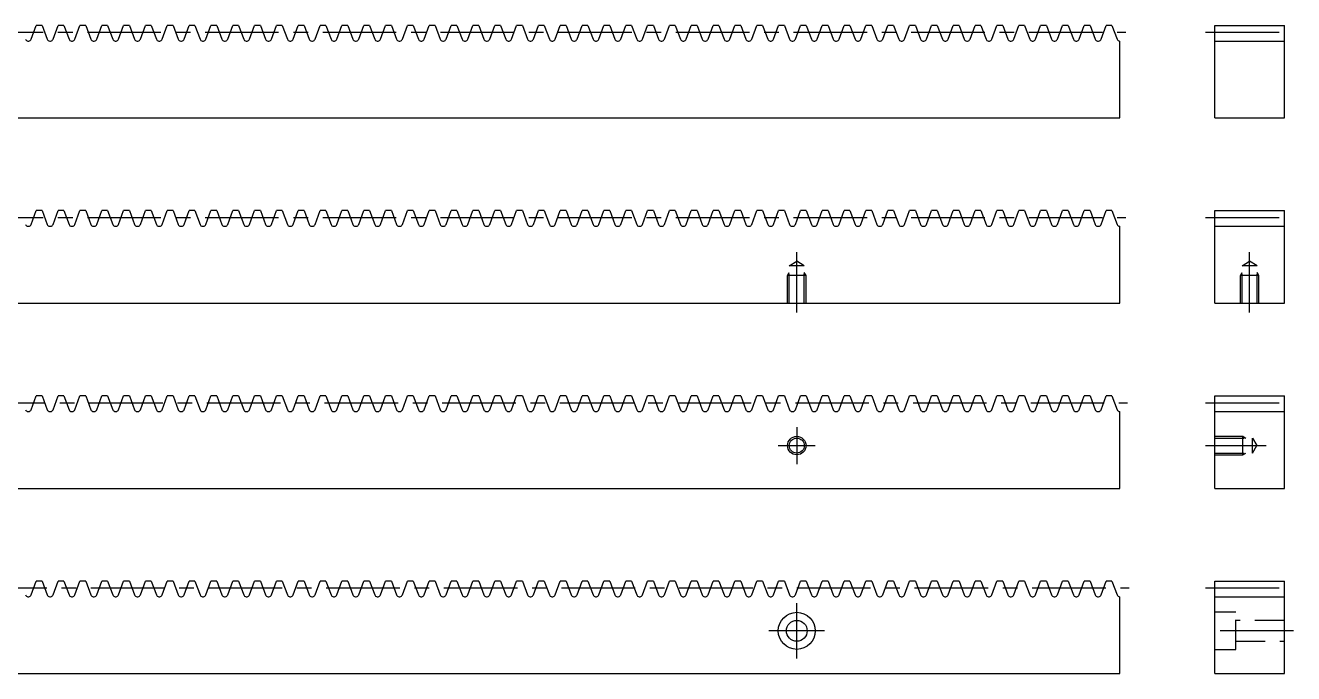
# Model space of a CAD drawing. Extents: x 0 to 547, y -23 to 155.
# Drawn here: x 273.3 to 547, y 15 to 155 of the extents above; entities that cross this region are included whole.
import ezdxf

# ---------------------------------------------------------------- set-up
doc = ezdxf.new("R2010")
doc.units = 0
doc.header["$LTSCALE"] = 0.5
doc.linetypes.add('CENTER', pattern=[50.8, 31.75, -6.35, 6.35, -6.35])
doc.linetypes.add('DASHED', pattern=[19.05, 12.7, -6.35])
for name, color, linetype in [('MSM_CENTER', 1, 'CENTER'), ('MSM_CONTINUOUS', 7, 'CONTINUOUS'), ('MSM_DASHED', 4, 'DASHED'), ('MSM_NARROW', 5, 'CONTINUOUS')]:
    doc.layers.add(name, color=color, linetype=linetype)

msp = doc.modelspace()

# ---------------------------------------------------------------- linework, layer by layer
at = {"layer": 'MSM_CENTER'}
for p, q in [((7.25, 153.5), (510.76, 153.5)), ((528, 153.5), (547, 153.5)), ((7.25, 113.5), (510.76, 113.5)), ((528, 113.5), (547, 113.5)), ((439.76, 93), (439.76, 106.04)), ((537.5, 93), (537.5, 106.04)), ((7.65, 73.5), (511.16, 73.5)), ((528, 73.5), (547, 73.5)), ((439.76, 68.25), (439.76, 60.25)), ((435.76, 64.25), (443.75, 64.25)), ((528, 64.25), (541.04, 64.25)), ((8, 33.5), (511.51, 33.5)), ((528, 33.5), (547, 33.5)), ((439.76, 18.25), (439.76, 30.25)), ((445.75, 24.25), (433.76, 24.25)), ((547, 24.25), (528, 24.25))]:
    msp.add_line(p, q, dxfattribs=at)
at = {"layer": 'MSM_CONTINUOUS'}
for p, q in [((274.52, 152), (275.62, 155)), ((276.88, 155), (275.62, 155)), ((276.88, 155), (277.97, 152)), ((279.24, 152), (280.33, 155)), ((281.59, 155), (280.33, 155)), ((281.59, 155), (282.68, 152)), ((283.95, 152), (285.04, 155)), ((286.31, 155), (285.04, 155)), ((286.31, 155), (287.4, 152)), ((288.66, 152), (289.75, 155)), ((291.02, 155), (289.75, 155)), ((291.02, 155), (292.11, 152)), ((293.37, 152), (294.47, 155)), ((295.73, 155), (294.47, 155)), ((295.73, 155), (296.82, 152)), ((298.09, 152), (299.18, 155)), ((300.44, 155), (299.18, 155)), ((300.44, 155), (301.53, 152)), ((302.8, 152), (303.89, 155)), ((305.15, 155), (303.89, 155)), ((305.15, 155), (306.25, 152)), ((307.51, 152), (308.6, 155)), ((309.87, 155), (308.6, 155)), ((309.87, 155), (310.96, 152)), ((312.22, 152), (313.32, 155)), ((314.58, 155), (313.32, 155)), ((314.58, 155), (315.67, 152)), ((316.94, 152), (318.03, 155)), ((319.29, 155), (318.03, 155)), ((319.29, 155), (320.38, 152)), ((321.65, 152), (322.74, 155)), ((324, 155), (322.74, 155)), ((324, 155), (325.1, 152)), ((326.36, 152), (327.45, 155)), ((328.72, 155), (327.45, 155)), ((328.72, 155), (329.81, 152)), ((331.07, 152), (332.17, 155)), ((333.43, 155), (332.17, 155)), ((333.43, 155), (334.52, 152)), ((335.79, 152), (336.88, 155)), ((338.14, 155), (336.88, 155)), ((338.14, 155), (339.23, 152)), ((340.5, 152), (341.59, 155)), ((342.85, 155), (341.59, 155)), ((342.85, 155), (343.95, 152)), ((345.21, 152), (346.3, 155)), ((347.57, 155), (346.3, 155)), ((347.57, 155), (348.66, 152)), ((349.92, 152), (351.01, 155)), ((352.28, 155), (351.01, 155)), ((352.28, 155), (353.37, 152)), ((354.64, 152), (355.73, 155)), ((356.99, 155), (355.73, 155)), ((356.99, 155), (358.08, 152)), ((359.35, 152), (360.44, 155)), ((361.7, 155), (360.44, 155)), ((361.7, 155), (362.8, 152)), ((364.06, 152), (365.15, 155)), ((366.42, 155), (365.15, 155)), ((366.42, 155), (367.51, 152)), ((368.77, 152), (369.86, 155)), ((371.13, 155), (369.86, 155)), ((371.13, 155), (372.22, 152)), ((373.48, 152), (374.58, 155)), ((375.84, 155), (374.58, 155)), ((375.84, 155), (376.93, 152)), ((378.2, 152), (379.29, 155)), ((380.55, 155), (379.29, 155)), ((380.55, 155), (381.65, 152)), ((382.91, 152), (384, 155)), ((385.27, 155), (384, 155)), ((385.27, 155), (386.36, 152)), ((387.62, 152), (388.71, 155)), ((389.98, 155), (388.71, 155)), ((389.98, 155), (391.07, 152)), ((392.33, 152), (393.43, 155)), ((394.69, 155), (393.43, 155)), ((394.69, 155), (395.78, 152)), ((397.05, 152), (398.14, 155)), ((399.4, 155), (398.14, 155)), ((399.4, 155), (400.49, 152)), ((401.76, 152), (402.85, 155)), ((404.12, 155), (402.85, 155)), ((404.12, 155), (405.21, 152)), ((406.47, 152), (407.56, 155)), ((408.83, 155), (407.56, 155)), ((408.83, 155), (409.92, 152)), ((411.18, 152), (412.28, 155)), ((413.54, 155), (412.28, 155)), ((413.54, 155), (414.63, 152)), ((415.9, 152), (416.99, 155)), ((418.25, 155), (416.99, 155)), ((418.25, 155), (419.34, 152)), ((420.61, 152), (421.7, 155)), ((422.96, 155), (421.7, 155)), ((422.96, 155), (424.06, 152)), ((425.32, 152), (426.41, 155)), ((427.68, 155), (426.41, 155)), ((427.68, 155), (428.77, 152)), ((430.03, 152), (431.13, 155)), ((432.39, 155), (431.13, 155)), ((432.39, 155), (433.48, 152)), ((434.75, 152), (435.84, 155)), ((437.1, 155), (435.84, 155)), ((437.1, 155), (438.19, 152)), ((439.46, 152), (440.55, 155)), ((441.81, 155), (440.55, 155)), ((441.81, 155), (442.91, 152)), ((444.17, 152), (445.26, 155)), ((446.53, 155), (445.26, 155)), ((446.53, 155), (447.62, 152)), ((448.88, 152), (449.98, 155)), ((451.24, 155), (449.98, 155)), ((451.24, 155), (452.33, 152)), ((453.6, 152), (454.69, 155)), ((455.95, 155), (454.69, 155)), ((455.95, 155), (457.04, 152)), ((458.31, 152), (459.4, 155)), ((460.66, 155), (459.4, 155)), ((460.66, 155), (461.76, 152)), ((463.02, 152), (464.11, 155)), ((465.38, 155), (464.11, 155)), ((465.38, 155), (466.47, 152)), ((467.73, 152), (468.82, 155)), ((470.09, 155), (468.82, 155)), ((470.09, 155), (471.18, 152)), ((472.45, 152), (473.54, 155)), ((474.8, 155), (473.54, 155)), ((474.8, 155), (475.89, 152)), ((477.16, 152), (478.25, 155)), ((479.51, 155), (478.25, 155)), ((479.51, 155), (480.61, 152)), ((481.87, 152), (482.96, 155)), ((484.23, 155), (482.96, 155)), ((484.23, 155), (485.32, 152)), ((486.58, 152), (487.67, 155)), ((488.94, 155), (487.67, 155)), ((488.94, 155), (490.03, 152)), ((491.29, 152), (492.39, 155)), ((493.65, 155), (492.39, 155)), ((493.65, 155), (494.74, 152)), ((496.01, 152), (497.1, 155)), ((498.36, 155), (497.1, 155)), ((498.36, 155), (499.46, 152)), ((500.72, 152), (501.81, 155)), ((503.08, 155), (501.81, 155)), ((503.08, 155), (504.17, 152)), ((505.43, 152), (506.52, 155)), ((507.79, 155), (506.52, 155)), ((507.79, 155), (508.88, 152)), ((530, 155), (545, 155)), ((530, 135), (530, 155)), ((545, 135), (545, 155)), ((273.8, 151.62), (273.99, 151.62)), ((278.51, 151.62), (278.7, 151.62)), ((283.22, 151.62), (283.41, 151.62)), ((287.93, 151.62), (288.13, 151.62)), ((292.65, 151.62), (292.84, 151.62)), ((297.36, 151.62), (297.55, 151.62)), ((302.07, 151.62), (302.26, 151.62)), ((306.78, 151.62), (306.98, 151.62)), ((311.49, 151.62), (311.69, 151.62)), ((316.21, 151.62), (316.4, 151.62)), ((320.92, 151.62), (321.11, 151.62)), ((325.63, 151.62), (325.83, 151.62)), ((330.34, 151.62), (330.54, 151.62)), ((335.06, 151.62), (335.25, 151.62)), ((339.77, 151.62), (339.96, 151.62)), ((344.48, 151.62), (344.67, 151.62)), ((349.19, 151.62), (349.39, 151.62)), ((353.91, 151.62), (354.1, 151.62)), ((358.62, 151.62), (358.81, 151.62)), ((363.33, 151.62), (363.52, 151.62)), ((368.04, 151.62), (368.24, 151.62)), ((372.76, 151.62), (372.95, 151.62)), ((377.47, 151.62), (377.66, 151.62)), ((382.18, 151.62), (382.37, 151.62)), ((386.89, 151.62), (387.09, 151.62)), ((391.61, 151.62), (391.8, 151.62)), ((396.32, 151.62), (396.51, 151.62)), ((401.03, 151.62), (401.22, 151.62)), ((405.74, 151.62), (405.94, 151.62)), ((410.46, 151.62), (410.65, 151.62)), ((415.17, 151.62), (415.36, 151.62)), ((419.88, 151.62), (420.07, 151.62)), ((424.59, 151.62), (424.79, 151.62)), ((429.3, 151.62), (429.5, 151.62)), ((434.02, 151.62), (434.21, 151.62)), ((438.73, 151.62), (438.92, 151.62)), ((443.44, 151.62), (443.64, 151.62)), ((448.15, 151.62), (448.35, 151.62)), ((452.87, 151.62), (453.06, 151.62)), ((457.58, 151.62), (457.77, 151.62)), ((462.29, 151.62), (462.48, 151.62)), ((467, 151.62), (467.2, 151.62)), ((471.72, 151.62), (471.91, 151.62)), ((476.43, 151.62), (476.62, 151.62)), ((481.14, 151.62), (481.33, 151.62)), ((485.85, 151.62), (486.05, 151.62)), ((490.57, 151.62), (490.76, 151.62)), ((495.28, 151.62), (495.47, 151.62)), ((499.99, 151.62), (500.18, 151.62)), ((504.7, 151.62), (504.9, 151.62)), ((509.42, 151.62), (509.51, 151.62)), ((509.51, 135), (509.51, 151.62)), ((530, 151.62), (545, 151.62)), ((10, 135), (509.51, 135)), ((530, 135), (545, 135)), ((274.52, 112), (275.62, 115)), ((276.88, 115), (275.62, 115)), ((276.88, 115), (277.97, 112)), ((279.24, 112), (280.33, 115)), ((281.59, 115), (280.33, 115)), ((281.59, 115), (282.68, 112)), ((283.95, 112), (285.04, 115)), ((286.31, 115), (285.04, 115)), ((286.31, 115), (287.4, 112)), ((288.66, 112), (289.75, 115)), ((291.02, 115), (289.75, 115)), ((291.02, 115), (292.11, 112)), ((293.37, 112), (294.47, 115)), ((295.73, 115), (294.47, 115)), ((295.73, 115), (296.82, 112)), ((298.09, 112), (299.18, 115)), ((300.44, 115), (299.18, 115)), ((300.44, 115), (301.53, 112)), ((302.8, 112), (303.89, 115)), ((305.15, 115), (303.89, 115)), ((305.15, 115), (306.25, 112)), ((307.51, 112), (308.6, 115)), ((309.87, 115), (308.6, 115)), ((309.87, 115), (310.96, 112)), ((312.22, 112), (313.32, 115)), ((314.58, 115), (313.32, 115)), ((314.58, 115), (315.67, 112)), ((316.94, 112), (318.03, 115)), ((319.29, 115), (318.03, 115)), ((319.29, 115), (320.38, 112)), ((321.65, 112), (322.74, 115)), ((324, 115), (322.74, 115)), ((324, 115), (325.1, 112)), ((326.36, 112), (327.45, 115)), ((328.72, 115), (327.45, 115)), ((328.72, 115), (329.81, 112)), ((331.07, 112), (332.17, 115)), ((333.43, 115), (332.17, 115)), ((333.43, 115), (334.52, 112)), ((335.79, 112), (336.88, 115)), ((338.14, 115), (336.88, 115)), ((338.14, 115), (339.23, 112)), ((340.5, 112), (341.59, 115)), ((342.85, 115), (341.59, 115)), ((342.85, 115), (343.95, 112)), ((345.21, 112), (346.3, 115)), ((347.57, 115), (346.3, 115)), ((347.57, 115), (348.66, 112)), ((349.92, 112), (351.01, 115)), ((352.28, 115), (351.01, 115)), ((352.28, 115), (353.37, 112)), ((354.64, 112), (355.73, 115)), ((356.99, 115), (355.73, 115)), ((356.99, 115), (358.08, 112)), ((359.35, 112), (360.44, 115)), ((361.7, 115), (360.44, 115)), ((361.7, 115), (362.8, 112)), ((364.06, 112), (365.15, 115)), ((366.42, 115), (365.15, 115)), ((366.42, 115), (367.51, 112)), ((368.77, 112), (369.86, 115)), ((371.13, 115), (369.86, 115)), ((371.13, 115), (372.22, 112)), ((373.48, 112), (374.58, 115)), ((375.84, 115), (374.58, 115)), ((375.84, 115), (376.93, 112)), ((378.2, 112), (379.29, 115)), ((380.55, 115), (379.29, 115)), ((380.55, 115), (381.65, 112)), ((382.91, 112), (384, 115)), ((385.27, 115), (384, 115)), ((385.27, 115), (386.36, 112)), ((387.62, 112), (388.71, 115)), ((389.98, 115), (388.71, 115)), ((389.98, 115), (391.07, 112)), ((392.33, 112), (393.43, 115)), ((394.69, 115), (393.43, 115)), ((394.69, 115), (395.78, 112)), ((397.05, 112), (398.14, 115)), ((399.4, 115), (398.14, 115)), ((399.4, 115), (400.49, 112)), ((401.76, 112), (402.85, 115)), ((404.12, 115), (402.85, 115)), ((404.12, 115), (405.21, 112)), ((406.47, 112), (407.56, 115)), ((408.83, 115), (407.56, 115)), ((408.83, 115), (409.92, 112)), ((411.18, 112), (412.28, 115)), ((413.54, 115), (412.28, 115)), ((413.54, 115), (414.63, 112)), ((415.9, 112), (416.99, 115)), ((418.25, 115), (416.99, 115)), ((418.25, 115), (419.34, 112)), ((420.61, 112), (421.7, 115)), ((422.96, 115), (421.7, 115)), ((422.96, 115), (424.06, 112)), ((425.32, 112), (426.41, 115)), ((427.68, 115), (426.41, 115)), ((427.68, 115), (428.77, 112)), ((430.03, 112), (431.13, 115)), ((432.39, 115), (431.13, 115)), ((432.39, 115), (433.48, 112)), ((434.75, 112), (435.84, 115)), ((437.1, 115), (435.84, 115)), ((437.1, 115), (438.19, 112)), ((439.46, 112), (440.55, 115)), ((441.81, 115), (440.55, 115)), ((441.81, 115), (442.91, 112)), ((444.17, 112), (445.26, 115)), ((446.53, 115), (445.26, 115)), ((446.53, 115), (447.62, 112)), ((448.88, 112), (449.98, 115)), ((451.24, 115), (449.98, 115)), ((451.24, 115), (452.33, 112)), ((453.6, 112), (454.69, 115)), ((455.95, 115), (454.69, 115)), ((455.95, 115), (457.04, 112)), ((458.31, 112), (459.4, 115)), ((460.66, 115), (459.4, 115)), ((460.66, 115), (461.76, 112)), ((463.02, 112), (464.11, 115)), ((465.38, 115), (464.11, 115)), ((465.38, 115), (466.47, 112)), ((467.73, 112), (468.82, 115)), ((470.09, 115), (468.82, 115)), ((470.09, 115), (471.18, 112)), ((472.45, 112), (473.54, 115)), ((474.8, 115), (473.54, 115)), ((474.8, 115), (475.89, 112)), ((477.16, 112), (478.25, 115)), ((479.51, 115), (478.25, 115)), ((479.51, 115), (480.61, 112)), ((481.87, 112), (482.96, 115)), ((484.23, 115), (482.96, 115)), ((484.23, 115), (485.32, 112)), ((486.58, 112), (487.67, 115)), ((488.94, 115), (487.67, 115)), ((488.94, 115), (490.03, 112)), ((491.29, 112), (492.39, 115)), ((493.65, 115), (492.39, 115)), ((493.65, 115), (494.74, 112)), ((496.01, 112), (497.1, 115)), ((498.36, 115), (497.1, 115)), ((498.36, 115), (499.46, 112)), ((500.72, 112), (501.81, 115)), ((503.08, 115), (501.81, 115)), ((503.08, 115), (504.17, 112)), ((505.43, 112), (506.52, 115)), ((507.79, 115), (506.52, 115)), ((507.79, 115), (508.88, 112)), ((530, 115), (545, 115)), ((530, 95), (530, 115)), ((545, 95), (545, 115)), ((273.8, 111.62), (273.99, 111.62)), ((278.51, 111.62), (278.7, 111.62)), ((283.22, 111.62), (283.41, 111.62)), ((287.93, 111.62), (288.13, 111.62)), ((292.65, 111.62), (292.84, 111.62)), ((297.36, 111.62), (297.55, 111.62)), ((302.07, 111.62), (302.26, 111.62)), ((306.78, 111.62), (306.98, 111.62)), ((311.49, 111.62), (311.69, 111.62)), ((316.21, 111.62), (316.4, 111.62)), ((320.92, 111.62), (321.11, 111.62)), ((325.63, 111.62), (325.83, 111.62)), ((330.34, 111.62), (330.54, 111.62)), ((335.06, 111.62), (335.25, 111.62)), ((339.77, 111.62), (339.96, 111.62)), ((344.48, 111.62), (344.67, 111.62)), ((349.19, 111.62), (349.39, 111.62)), ((353.91, 111.62), (354.1, 111.62)), ((358.62, 111.62), (358.81, 111.62)), ((363.33, 111.62), (363.52, 111.62)), ((368.04, 111.62), (368.24, 111.62)), ((372.76, 111.62), (372.95, 111.62)), ((377.47, 111.62), (377.66, 111.62)), ((382.18, 111.62), (382.37, 111.62)), ((386.89, 111.62), (387.09, 111.62)), ((391.61, 111.62), (391.8, 111.62)), ((396.32, 111.62), (396.51, 111.62)), ((401.03, 111.62), (401.22, 111.62)), ((405.74, 111.62), (405.94, 111.62)), ((410.46, 111.62), (410.65, 111.62)), ((415.17, 111.62), (415.36, 111.62)), ((419.88, 111.62), (420.07, 111.62)), ((424.59, 111.62), (424.79, 111.62)), ((429.3, 111.62), (429.5, 111.62)), ((434.02, 111.62), (434.21, 111.62)), ((438.73, 111.62), (438.92, 111.62)), ((443.44, 111.62), (443.64, 111.62)), ((448.15, 111.62), (448.35, 111.62)), ((452.87, 111.62), (453.06, 111.62)), ((457.58, 111.62), (457.77, 111.62)), ((462.29, 111.62), (462.48, 111.62)), ((467, 111.62), (467.2, 111.62)), ((471.72, 111.62), (471.91, 111.62)), ((476.43, 111.62), (476.62, 111.62)), ((481.14, 111.62), (481.33, 111.62)), ((485.85, 111.62), (486.05, 111.62)), ((490.57, 111.62), (490.76, 111.62)), ((495.28, 111.62), (495.47, 111.62)), ((499.99, 111.62), (500.18, 111.62)), ((504.7, 111.62), (504.9, 111.62)), ((509.42, 111.62), (509.51, 111.62)), ((509.51, 95), (509.51, 111.62)), ((530, 111.62), (545, 111.62)), ((10, 95), (509.51, 95)), ((530, 95), (545, 95)), ((274.52, 72), (275.62, 75)), ((276.88, 75), (275.62, 75)), ((276.88, 75), (277.97, 72)), ((279.24, 72), (280.33, 75)), ((281.59, 75), (280.33, 75)), ((281.59, 75), (282.68, 72)), ((283.95, 72), (285.04, 75)), ((286.31, 75), (285.04, 75)), ((286.31, 75), (287.4, 72)), ((288.66, 72), (289.75, 75)), ((291.02, 75), (289.75, 75)), ((291.02, 75), (292.11, 72)), ((293.37, 72), (294.47, 75)), ((295.73, 75), (294.47, 75)), ((295.73, 75), (296.82, 72)), ((298.09, 72), (299.18, 75)), ((300.44, 75), (299.18, 75)), ((300.44, 75), (301.53, 72)), ((302.8, 72), (303.89, 75)), ((305.15, 75), (303.89, 75)), ((305.15, 75), (306.25, 72)), ((307.51, 72), (308.6, 75)), ((309.87, 75), (308.6, 75)), ((309.87, 75), (310.96, 72)), ((312.22, 72), (313.32, 75)), ((314.58, 75), (313.32, 75)), ((314.58, 75), (315.67, 72)), ((316.94, 72), (318.03, 75)), ((319.29, 75), (318.03, 75)), ((319.29, 75), (320.38, 72)), ((321.65, 72), (322.74, 75)), ((324, 75), (322.74, 75)), ((324, 75), (325.1, 72)), ((326.36, 72), (327.45, 75)), ((328.72, 75), (327.45, 75)), ((328.72, 75), (329.81, 72)), ((331.07, 72), (332.17, 75)), ((333.43, 75), (332.17, 75)), ((333.43, 75), (334.52, 72)), ((335.79, 72), (336.88, 75)), ((338.14, 75), (336.88, 75)), ((338.14, 75), (339.23, 72)), ((340.5, 72), (341.59, 75)), ((342.85, 75), (341.59, 75)), ((342.85, 75), (343.95, 72)), ((345.21, 72), (346.3, 75)), ((347.57, 75), (346.3, 75)), ((347.57, 75), (348.66, 72)), ((349.92, 72), (351.01, 75)), ((352.28, 75), (351.01, 75)), ((352.28, 75), (353.37, 72)), ((354.64, 72), (355.73, 75)), ((356.99, 75), (355.73, 75)), ((356.99, 75), (358.08, 72)), ((359.35, 72), (360.44, 75)), ((361.7, 75), (360.44, 75)), ((361.7, 75), (362.8, 72)), ((364.06, 72), (365.15, 75)), ((366.42, 75), (365.15, 75)), ((366.42, 75), (367.51, 72)), ((368.77, 72), (369.86, 75)), ((371.13, 75), (369.86, 75)), ((371.13, 75), (372.22, 72)), ((373.48, 72), (374.58, 75)), ((375.84, 75), (374.58, 75)), ((375.84, 75), (376.93, 72)), ((378.2, 72), (379.29, 75)), ((380.55, 75), (379.29, 75)), ((380.55, 75), (381.65, 72)), ((382.91, 72), (384, 75)), ((385.27, 75), (384, 75)), ((385.27, 75), (386.36, 72)), ((387.62, 72), (388.71, 75)), ((389.98, 75), (388.71, 75)), ((389.98, 75), (391.07, 72)), ((392.33, 72), (393.43, 75)), ((394.69, 75), (393.43, 75)), ((394.69, 75), (395.78, 72)), ((397.05, 72), (398.14, 75)), ((399.4, 75), (398.14, 75)), ((399.4, 75), (400.49, 72)), ((401.76, 72), (402.85, 75)), ((404.12, 75), (402.85, 75)), ((404.12, 75), (405.21, 72)), ((406.47, 72), (407.56, 75)), ((408.83, 75), (407.56, 75)), ((408.83, 75), (409.92, 72)), ((411.18, 72), (412.28, 75)), ((413.54, 75), (412.28, 75)), ((413.54, 75), (414.63, 72)), ((415.9, 72), (416.99, 75)), ((418.25, 75), (416.99, 75)), ((418.25, 75), (419.34, 72)), ((420.61, 72), (421.7, 75)), ((422.96, 75), (421.7, 75)), ((422.96, 75), (424.06, 72)), ((425.32, 72), (426.41, 75)), ((427.68, 75), (426.41, 75)), ((427.68, 75), (428.77, 72)), ((430.03, 72), (431.13, 75)), ((432.39, 75), (431.13, 75)), ((432.39, 75), (433.48, 72)), ((434.75, 72), (435.84, 75)), ((437.1, 75), (435.84, 75)), ((437.1, 75), (438.19, 72)), ((439.46, 72), (440.55, 75)), ((441.81, 75), (440.55, 75)), ((441.81, 75), (442.91, 72)), ((444.17, 72), (445.26, 75)), ((446.53, 75), (445.26, 75)), ((446.53, 75), (447.62, 72)), ((448.88, 72), (449.98, 75)), ((451.24, 75), (449.98, 75)), ((451.24, 75), (452.33, 72)), ((453.6, 72), (454.69, 75)), ((455.95, 75), (454.69, 75)), ((455.95, 75), (457.04, 72)), ((458.31, 72), (459.4, 75)), ((460.66, 75), (459.4, 75)), ((460.66, 75), (461.76, 72)), ((463.02, 72), (464.11, 75)), ((465.38, 75), (464.11, 75)), ((465.38, 75), (466.47, 72)), ((467.73, 72), (468.82, 75)), ((470.09, 75), (468.82, 75)), ((470.09, 75), (471.18, 72)), ((472.45, 72), (473.54, 75)), ((474.8, 75), (473.54, 75)), ((474.8, 75), (475.89, 72)), ((477.16, 72), (478.25, 75)), ((479.51, 75), (478.25, 75)), ((479.51, 75), (480.61, 72)), ((481.87, 72), (482.96, 75)), ((484.23, 75), (482.96, 75)), ((484.23, 75), (485.32, 72)), ((486.58, 72), (487.67, 75)), ((488.94, 75), (487.67, 75)), ((488.94, 75), (490.03, 72)), ((491.29, 72), (492.39, 75)), ((493.65, 75), (492.39, 75)), ((493.65, 75), (494.74, 72)), ((496.01, 72), (497.1, 75)), ((498.36, 75), (497.1, 75)), ((498.36, 75), (499.46, 72)), ((500.72, 72), (501.81, 75)), ((503.08, 75), (501.81, 75)), ((503.08, 75), (504.17, 72)), ((505.43, 72), (506.52, 75)), ((507.79, 75), (506.52, 75)), ((507.79, 75), (508.88, 72)), ((530, 75), (545, 75)), ((530, 55), (530, 75)), ((545, 55), (545, 75)), ((273.8, 71.62), (273.99, 71.62)), ((278.51, 71.62), (278.7, 71.62)), ((283.22, 71.62), (283.41, 71.62)), ((287.93, 71.62), (288.13, 71.62)), ((292.65, 71.62), (292.84, 71.62)), ((297.36, 71.62), (297.55, 71.62)), ((302.07, 71.62), (302.26, 71.62)), ((306.78, 71.62), (306.98, 71.62)), ((311.49, 71.62), (311.69, 71.62)), ((316.21, 71.62), (316.4, 71.62)), ((320.92, 71.62), (321.11, 71.62)), ((325.63, 71.62), (325.83, 71.62)), ((330.34, 71.62), (330.54, 71.62)), ((335.06, 71.62), (335.25, 71.62)), ((339.77, 71.62), (339.96, 71.62)), ((344.48, 71.62), (344.67, 71.62)), ((349.19, 71.62), (349.39, 71.62)), ((353.91, 71.62), (354.1, 71.62)), ((358.62, 71.62), (358.81, 71.62)), ((363.33, 71.62), (363.52, 71.62)), ((368.04, 71.62), (368.24, 71.62)), ((372.76, 71.62), (372.95, 71.62)), ((377.47, 71.62), (377.66, 71.62)), ((382.18, 71.62), (382.37, 71.62)), ((386.89, 71.62), (387.09, 71.62)), ((391.61, 71.62), (391.8, 71.62)), ((396.32, 71.62), (396.51, 71.62)), ((401.03, 71.62), (401.22, 71.62)), ((405.74, 71.62), (405.94, 71.62)), ((410.46, 71.62), (410.65, 71.62)), ((415.17, 71.62), (415.36, 71.62)), ((419.88, 71.62), (420.07, 71.62)), ((424.59, 71.62), (424.79, 71.62)), ((429.3, 71.62), (429.5, 71.62)), ((434.02, 71.62), (434.21, 71.62)), ((438.73, 71.62), (438.92, 71.62)), ((443.44, 71.62), (443.64, 71.62)), ((448.15, 71.62), (448.35, 71.62)), ((452.87, 71.62), (453.06, 71.62)), ((457.58, 71.62), (457.77, 71.62)), ((462.29, 71.62), (462.48, 71.62)), ((467, 71.62), (467.2, 71.62)), ((471.72, 71.62), (471.91, 71.62)), ((476.43, 71.62), (476.62, 71.62)), ((481.14, 71.62), (481.33, 71.62)), ((485.85, 71.62), (486.05, 71.62)), ((490.57, 71.62), (490.76, 71.62)), ((495.28, 71.62), (495.47, 71.62)), ((499.99, 71.62), (500.18, 71.62)), ((504.7, 71.62), (504.9, 71.62)), ((509.42, 71.62), (509.51, 71.62)), ((509.51, 55), (509.51, 71.62)), ((530, 71.62), (545, 71.62)), ((10, 55), (509.51, 55)), ((530, 55), (545, 55)), ((274.52, 32), (275.62, 35)), ((276.88, 35), (275.62, 35)), ((276.88, 35), (277.97, 32)), ((279.24, 32), (280.33, 35)), ((281.59, 35), (280.33, 35)), ((281.59, 35), (282.68, 32)), ((283.95, 32), (285.04, 35)), ((286.31, 35), (285.04, 35)), ((286.31, 35), (287.4, 32)), ((288.66, 32), (289.75, 35)), ((291.02, 35), (289.75, 35)), ((291.02, 35), (292.11, 32)), ((293.37, 32), (294.47, 35)), ((295.73, 35), (294.47, 35)), ((295.73, 35), (296.82, 32)), ((298.09, 32), (299.18, 35)), ((300.44, 35), (299.18, 35)), ((300.44, 35), (301.53, 32)), ((302.8, 32), (303.89, 35)), ((305.15, 35), (303.89, 35)), ((305.15, 35), (306.25, 32)), ((307.51, 32), (308.6, 35)), ((309.87, 35), (308.6, 35)), ((309.87, 35), (310.96, 32)), ((312.22, 32), (313.32, 35)), ((314.58, 35), (313.32, 35)), ((314.58, 35), (315.67, 32)), ((316.94, 32), (318.03, 35)), ((319.29, 35), (318.03, 35)), ((319.29, 35), (320.38, 32)), ((321.65, 32), (322.74, 35)), ((324, 35), (322.74, 35)), ((324, 35), (325.1, 32)), ((326.36, 32), (327.45, 35)), ((328.72, 35), (327.45, 35)), ((328.72, 35), (329.81, 32)), ((331.07, 32), (332.17, 35)), ((333.43, 35), (332.17, 35)), ((333.43, 35), (334.52, 32)), ((335.79, 32), (336.88, 35)), ((338.14, 35), (336.88, 35)), ((338.14, 35), (339.23, 32)), ((340.5, 32), (341.59, 35)), ((342.85, 35), (341.59, 35)), ((342.85, 35), (343.95, 32)), ((345.21, 32), (346.3, 35)), ((347.57, 35), (346.3, 35)), ((347.57, 35), (348.66, 32)), ((349.92, 32), (351.01, 35)), ((352.28, 35), (351.01, 35)), ((352.28, 35), (353.37, 32)), ((354.64, 32), (355.73, 35)), ((356.99, 35), (355.73, 35)), ((356.99, 35), (358.08, 32)), ((359.35, 32), (360.44, 35)), ((361.7, 35), (360.44, 35)), ((361.7, 35), (362.8, 32)), ((364.06, 32), (365.15, 35)), ((366.42, 35), (365.15, 35)), ((366.42, 35), (367.51, 32)), ((368.77, 32), (369.86, 35)), ((371.13, 35), (369.86, 35)), ((371.13, 35), (372.22, 32)), ((373.48, 32), (374.58, 35)), ((375.84, 35), (374.58, 35)), ((375.84, 35), (376.93, 32)), ((378.2, 32), (379.29, 35)), ((380.55, 35), (379.29, 35)), ((380.55, 35), (381.65, 32)), ((382.91, 32), (384, 35)), ((385.27, 35), (384, 35)), ((385.27, 35), (386.36, 32)), ((387.62, 32), (388.71, 35)), ((389.98, 35), (388.71, 35)), ((389.98, 35), (391.07, 32)), ((392.33, 32), (393.43, 35)), ((394.69, 35), (393.43, 35)), ((394.69, 35), (395.78, 32)), ((397.05, 32), (398.14, 35)), ((399.4, 35), (398.14, 35)), ((399.4, 35), (400.49, 32)), ((401.76, 32), (402.85, 35)), ((404.12, 35), (402.85, 35)), ((404.12, 35), (405.21, 32)), ((406.47, 32), (407.56, 35)), ((408.83, 35), (407.56, 35)), ((408.83, 35), (409.92, 32)), ((411.18, 32), (412.28, 35)), ((413.54, 35), (412.28, 35)), ((413.54, 35), (414.63, 32)), ((415.9, 32), (416.99, 35)), ((418.25, 35), (416.99, 35)), ((418.25, 35), (419.34, 32)), ((420.61, 32), (421.7, 35)), ((422.96, 35), (421.7, 35)), ((422.96, 35), (424.06, 32)), ((425.32, 32), (426.41, 35)), ((427.68, 35), (426.41, 35)), ((427.68, 35), (428.77, 32)), ((430.03, 32), (431.13, 35)), ((432.39, 35), (431.13, 35)), ((432.39, 35), (433.48, 32)), ((434.75, 32), (435.84, 35)), ((437.1, 35), (435.84, 35)), ((437.1, 35), (438.19, 32)), ((439.46, 32), (440.55, 35)), ((441.81, 35), (440.55, 35)), ((441.81, 35), (442.91, 32)), ((444.17, 32), (445.26, 35)), ((446.53, 35), (445.26, 35)), ((446.53, 35), (447.62, 32)), ((448.88, 32), (449.98, 35)), ((451.24, 35), (449.98, 35)), ((451.24, 35), (452.33, 32)), ((453.6, 32), (454.69, 35)), ((455.95, 35), (454.69, 35)), ((455.95, 35), (457.04, 32)), ((458.31, 32), (459.4, 35)), ((460.66, 35), (459.4, 35)), ((460.66, 35), (461.76, 32)), ((463.02, 32), (464.11, 35)), ((465.38, 35), (464.11, 35)), ((465.38, 35), (466.47, 32)), ((467.73, 32), (468.82, 35)), ((470.09, 35), (468.82, 35)), ((470.09, 35), (471.18, 32)), ((472.45, 32), (473.54, 35)), ((474.8, 35), (473.54, 35)), ((474.8, 35), (475.89, 32)), ((477.16, 32), (478.25, 35)), ((479.51, 35), (478.25, 35)), ((479.51, 35), (480.61, 32)), ((481.87, 32), (482.96, 35)), ((484.23, 35), (482.96, 35)), ((484.23, 35), (485.32, 32)), ((486.58, 32), (487.67, 35)), ((488.94, 35), (487.67, 35)), ((488.94, 35), (490.03, 32)), ((491.29, 32), (492.39, 35)), ((493.65, 35), (492.39, 35)), ((493.65, 35), (494.74, 32)), ((496.01, 32), (497.1, 35)), ((498.36, 35), (497.1, 35)), ((498.36, 35), (499.46, 32)), ((500.72, 32), (501.81, 35)), ((503.08, 35), (501.81, 35)), ((503.08, 35), (504.17, 32)), ((505.43, 32), (506.52, 35)), ((507.79, 35), (506.52, 35)), ((507.79, 35), (508.88, 32)), ((530, 35), (545, 35)), ((530, 15), (530, 35)), ((545, 15), (545, 35)), ((273.8, 31.62), (273.99, 31.62)), ((278.51, 31.62), (278.7, 31.62)), ((283.22, 31.62), (283.41, 31.62)), ((287.93, 31.62), (288.13, 31.62)), ((292.65, 31.62), (292.84, 31.62)), ((297.36, 31.62), (297.55, 31.62)), ((302.07, 31.62), (302.26, 31.62)), ((306.78, 31.62), (306.98, 31.62)), ((311.49, 31.62), (311.69, 31.62)), ((316.21, 31.62), (316.4, 31.62)), ((320.92, 31.62), (321.11, 31.62)), ((325.63, 31.62), (325.83, 31.62)), ((330.34, 31.62), (330.54, 31.62)), ((335.06, 31.62), (335.25, 31.62)), ((339.77, 31.62), (339.96, 31.62)), ((344.48, 31.62), (344.67, 31.62)), ((349.19, 31.62), (349.39, 31.62)), ((353.91, 31.62), (354.1, 31.62)), ((358.62, 31.62), (358.81, 31.62)), ((363.33, 31.62), (363.52, 31.62)), ((368.04, 31.62), (368.24, 31.62)), ((372.76, 31.62), (372.95, 31.62)), ((377.47, 31.62), (377.66, 31.62)), ((382.18, 31.62), (382.37, 31.62)), ((386.89, 31.62), (387.09, 31.62)), ((391.61, 31.62), (391.8, 31.62)), ((396.32, 31.62), (396.51, 31.62)), ((401.03, 31.62), (401.22, 31.62)), ((405.74, 31.62), (405.94, 31.62)), ((410.46, 31.62), (410.65, 31.62)), ((415.17, 31.62), (415.36, 31.62)), ((419.88, 31.62), (420.07, 31.62)), ((424.59, 31.62), (424.79, 31.62)), ((429.3, 31.62), (429.5, 31.62)), ((434.02, 31.62), (434.21, 31.62)), ((438.73, 31.62), (438.92, 31.62)), ((443.44, 31.62), (443.64, 31.62)), ((448.15, 31.62), (448.35, 31.62)), ((452.87, 31.62), (453.06, 31.62)), ((457.58, 31.62), (457.77, 31.62)), ((462.29, 31.62), (462.48, 31.62)), ((467, 31.62), (467.2, 31.62)), ((471.72, 31.62), (471.91, 31.62)), ((476.43, 31.62), (476.62, 31.62)), ((481.14, 31.62), (481.33, 31.62)), ((485.85, 31.62), (486.05, 31.62)), ((490.57, 31.62), (490.76, 31.62)), ((495.28, 31.62), (495.47, 31.62)), ((499.99, 31.62), (500.18, 31.62)), ((504.7, 31.62), (504.9, 31.62)), ((509.42, 31.62), (509.51, 31.62)), ((509.51, 15), (509.51, 31.62)), ((530, 31.62), (545, 31.62)), ((10, 15), (509.51, 15)), ((530, 15), (545, 15))]:
    msp.add_line(p, q, dxfattribs=at)
for centre, radius in [((439.76, 64.25), 1.62), ((439.76, 24.25), 4), ((439.76, 24.25), 2.25)]:
    msp.add_circle(centre, radius, dxfattribs=at)
for centre, start, end in [((273.8, 152.19), 200, 270), ((273.99, 152.19), 270, 340), ((278.51, 152.19), 200, 270), ((278.7, 152.19), 270, 340), ((283.22, 152.19), 200, 270), ((283.41, 152.19), 270, 340), ((287.93, 152.19), 200, 270), ((288.13, 152.19), 270, 340), ((292.65, 152.19), 200, 270), ((292.84, 152.19), 270, 340), ((297.36, 152.19), 200, 270), ((297.55, 152.19), 270, 340), ((302.07, 152.19), 200, 270), ((302.26, 152.19), 270, 340), ((306.78, 152.19), 200, 270), ((306.98, 152.19), 270, 340), ((311.49, 152.19), 200, 270), ((311.69, 152.19), 270, 340), ((316.21, 152.19), 200, 270), ((316.4, 152.19), 270, 340), ((320.92, 152.19), 200, 270), ((321.11, 152.19), 270, 340), ((325.63, 152.19), 200, 270), ((325.83, 152.19), 270, 340), ((330.34, 152.19), 200, 270), ((330.54, 152.19), 270, 340), ((335.06, 152.19), 200, 270), ((335.25, 152.19), 270, 340), ((339.77, 152.19), 200, 270), ((339.96, 152.19), 270, 340), ((344.48, 152.19), 200, 270), ((344.67, 152.19), 270, 340), ((349.19, 152.19), 200, 270), ((349.39, 152.19), 270, 340), ((353.91, 152.19), 200, 270), ((354.1, 152.19), 270, 340), ((358.62, 152.19), 200, 270), ((358.81, 152.19), 270, 340), ((363.33, 152.19), 200, 270), ((363.52, 152.19), 270, 340), ((368.04, 152.19), 200, 270), ((368.24, 152.19), 270, 340), ((372.76, 152.19), 200, 270), ((372.95, 152.19), 270, 340), ((377.47, 152.19), 200, 270), ((377.66, 152.19), 270, 340), ((382.18, 152.19), 200, 270), ((382.37, 152.19), 270, 340), ((386.89, 152.19), 200, 270), ((387.09, 152.19), 270, 340), ((391.61, 152.19), 200, 270), ((391.8, 152.19), 270, 340), ((396.32, 152.19), 200, 270), ((396.51, 152.19), 270, 340), ((401.03, 152.19), 200, 270), ((401.22, 152.19), 270, 340), ((405.74, 152.19), 200, 270), ((405.94, 152.19), 270, 340), ((410.46, 152.19), 200, 270), ((410.65, 152.19), 270, 340), ((415.17, 152.19), 200, 270), ((415.36, 152.19), 270, 340), ((419.88, 152.19), 200, 270), ((420.07, 152.19), 270, 340), ((424.59, 152.19), 200, 270), ((424.79, 152.19), 270, 340), ((429.3, 152.19), 200, 270), ((429.5, 152.19), 270, 340), ((434.02, 152.19), 200, 270), ((434.21, 152.19), 270, 340), ((438.73, 152.19), 200, 270), ((438.92, 152.19), 270, 340), ((443.44, 152.19), 200, 270), ((443.64, 152.19), 270, 340), ((448.15, 152.19), 200, 270), ((448.35, 152.19), 270, 340), ((452.87, 152.19), 200, 270), ((453.06, 152.19), 270, 340), ((457.58, 152.19), 200, 270), ((457.77, 152.19), 270, 340), ((462.29, 152.19), 200, 270), ((462.48, 152.19), 270, 340), ((467, 152.19), 200, 270), ((467.2, 152.19), 270, 340), ((471.72, 152.19), 200, 270), ((471.91, 152.19), 270, 340), ((476.43, 152.19), 200, 270), ((476.62, 152.19), 270, 340), ((481.14, 152.19), 200, 270), ((481.33, 152.19), 270, 340), ((485.85, 152.19), 200, 270), ((486.05, 152.19), 270, 340), ((490.57, 152.19), 200, 270), ((490.76, 152.19), 270, 340), ((495.28, 152.19), 200, 270), ((495.47, 152.19), 270, 340), ((499.99, 152.19), 200, 270), ((500.18, 152.19), 270, 340), ((504.7, 152.19), 200, 270), ((504.9, 152.19), 270, 340), ((509.42, 152.19), 200, 270), ((273.8, 112.2), 200, 270), ((273.99, 112.2), 270, 340), ((278.51, 112.2), 200, 270), ((278.7, 112.2), 270, 340), ((283.22, 112.2), 200, 270), ((283.41, 112.2), 270, 340), ((287.93, 112.2), 200, 270), ((288.13, 112.2), 270, 340), ((292.65, 112.2), 200, 270), ((292.84, 112.2), 270, 340), ((297.36, 112.2), 200, 270), ((297.55, 112.2), 270, 340), ((302.07, 112.2), 200, 270), ((302.26, 112.2), 270, 340), ((306.78, 112.2), 200, 270), ((306.98, 112.2), 270, 340), ((311.49, 112.2), 200, 270), ((311.69, 112.2), 270, 340), ((316.21, 112.2), 200, 270), ((316.4, 112.2), 270, 340), ((320.92, 112.2), 200, 270), ((321.11, 112.2), 270, 340), ((325.63, 112.2), 200, 270), ((325.83, 112.2), 270, 340), ((330.34, 112.2), 200, 270), ((330.54, 112.2), 270, 340), ((335.06, 112.2), 200, 270), ((335.25, 112.2), 270, 340), ((339.77, 112.2), 200, 270), ((339.96, 112.2), 270, 340), ((344.48, 112.2), 200, 270), ((344.67, 112.2), 270, 340), ((349.19, 112.2), 200, 270), ((349.39, 112.2), 270, 340), ((353.91, 112.2), 200, 270), ((354.1, 112.2), 270, 340), ((358.62, 112.2), 200, 270), ((358.81, 112.2), 270, 340), ((363.33, 112.2), 200, 270), ((363.52, 112.2), 270, 340), ((368.04, 112.2), 200, 270), ((368.24, 112.2), 270, 340), ((372.76, 112.2), 200, 270), ((372.95, 112.2), 270, 340), ((377.47, 112.2), 200, 270), ((377.66, 112.2), 270, 340), ((382.18, 112.2), 200, 270), ((382.37, 112.2), 270, 340), ((386.89, 112.2), 200, 270), ((387.09, 112.2), 270, 340), ((391.61, 112.2), 200, 270), ((391.8, 112.2), 270, 340), ((396.32, 112.2), 200, 270), ((396.51, 112.2), 270, 340), ((401.03, 112.2), 200, 270), ((401.22, 112.2), 270, 340), ((405.74, 112.2), 200, 270), ((405.94, 112.2), 270, 340), ((410.46, 112.2), 200, 270), ((410.65, 112.2), 270, 340), ((415.17, 112.2), 200, 270), ((415.36, 112.2), 270, 340), ((419.88, 112.2), 200, 270), ((420.07, 112.2), 270, 340), ((424.59, 112.2), 200, 270), ((424.79, 112.2), 270, 340), ((429.3, 112.2), 200, 270), ((429.5, 112.2), 270, 340), ((434.02, 112.2), 200, 270), ((434.21, 112.2), 270, 340), ((438.73, 112.2), 200, 270), ((438.92, 112.2), 270, 340), ((443.44, 112.2), 200, 270), ((443.64, 112.2), 270, 340), ((448.15, 112.2), 200, 270), ((448.35, 112.2), 270, 340), ((452.87, 112.2), 200, 270), ((453.06, 112.2), 270, 340), ((457.58, 112.2), 200, 270), ((457.77, 112.2), 270, 340), ((462.29, 112.2), 200, 270), ((462.48, 112.2), 270, 340), ((467, 112.2), 200, 270), ((467.2, 112.2), 270, 340), ((471.72, 112.2), 200, 270), ((471.91, 112.2), 270, 340), ((476.43, 112.2), 200, 270), ((476.62, 112.2), 270, 340), ((481.14, 112.2), 200, 270), ((481.33, 112.2), 270, 340), ((485.85, 112.2), 200, 270), ((486.05, 112.2), 270, 340), ((490.57, 112.2), 200, 270), ((490.76, 112.2), 270, 340), ((495.28, 112.2), 200, 270), ((495.47, 112.2), 270, 340), ((499.99, 112.2), 200, 270), ((500.18, 112.2), 270, 340), ((504.7, 112.2), 200, 270), ((504.9, 112.2), 270, 340), ((509.42, 112.2), 200, 270), ((273.8, 72.19), 200, 270), ((273.99, 72.19), 270, 340), ((278.51, 72.19), 200, 270), ((278.7, 72.19), 270, 340), ((283.22, 72.19), 200, 270), ((283.41, 72.19), 270, 340), ((287.93, 72.19), 200, 270), ((288.13, 72.19), 270, 340), ((292.65, 72.19), 200, 270), ((292.84, 72.19), 270, 340), ((297.36, 72.19), 200, 270), ((297.55, 72.19), 270, 340), ((302.07, 72.19), 200, 270), ((302.26, 72.19), 270, 340), ((306.78, 72.19), 200, 270), ((306.98, 72.19), 270, 340), ((311.49, 72.19), 200, 270), ((311.69, 72.19), 270, 340), ((316.21, 72.19), 200, 270), ((316.4, 72.19), 270, 340), ((320.92, 72.19), 200, 270), ((321.11, 72.19), 270, 340), ((325.63, 72.19), 200, 270), ((325.83, 72.19), 270, 340), ((330.34, 72.19), 200, 270), ((330.54, 72.19), 270, 340), ((335.06, 72.19), 200, 270), ((335.25, 72.19), 270, 340), ((339.77, 72.19), 200, 270), ((339.96, 72.19), 270, 340), ((344.48, 72.19), 200, 270), ((344.67, 72.19), 270, 340), ((349.19, 72.19), 200, 270), ((349.39, 72.19), 270, 340), ((353.91, 72.19), 200, 270), ((354.1, 72.19), 270, 340), ((358.62, 72.19), 200, 270), ((358.81, 72.19), 270, 340), ((363.33, 72.19), 200, 270), ((363.52, 72.19), 270, 340), ((368.04, 72.19), 200, 270), ((368.24, 72.19), 270, 340), ((372.76, 72.19), 200, 270), ((372.95, 72.19), 270, 340), ((377.47, 72.19), 200, 270), ((377.66, 72.19), 270, 340), ((382.18, 72.19), 200, 270), ((382.37, 72.19), 270, 340), ((386.89, 72.19), 200, 270), ((387.09, 72.19), 270, 340), ((391.61, 72.19), 200, 270), ((391.8, 72.19), 270, 340), ((396.32, 72.19), 200, 270), ((396.51, 72.19), 270, 340), ((401.03, 72.19), 200, 270), ((401.22, 72.19), 270, 340), ((405.74, 72.19), 200, 270), ((405.94, 72.19), 270, 340), ((410.46, 72.19), 200, 270), ((410.65, 72.19), 270, 340), ((415.17, 72.19), 200, 270), ((415.36, 72.19), 270, 340), ((419.88, 72.19), 200, 270), ((420.07, 72.19), 270, 340), ((424.59, 72.19), 200, 270), ((424.79, 72.19), 270, 340), ((429.3, 72.19), 200, 270), ((429.5, 72.19), 270, 340), ((434.02, 72.19), 200, 270), ((434.21, 72.19), 270, 340), ((438.73, 72.19), 200, 270), ((438.92, 72.19), 270, 340), ((443.44, 72.19), 200, 270), ((443.64, 72.19), 270, 340), ((448.15, 72.19), 200, 270), ((448.35, 72.19), 270, 340), ((452.87, 72.19), 200, 270), ((453.06, 72.19), 270, 340), ((457.58, 72.19), 200, 270), ((457.77, 72.19), 270, 340), ((462.29, 72.19), 200, 270), ((462.48, 72.19), 270, 340), ((467, 72.19), 200, 270), ((467.2, 72.19), 270, 340), ((471.72, 72.19), 200, 270), ((471.91, 72.19), 270, 340), ((476.43, 72.19), 200, 270), ((476.62, 72.19), 270, 340), ((481.14, 72.19), 200, 270), ((481.33, 72.19), 270, 340), ((485.85, 72.19), 200, 270), ((486.05, 72.19), 270, 340), ((490.57, 72.19), 200, 270), ((490.76, 72.19), 270, 340), ((495.28, 72.19), 200, 270), ((495.47, 72.19), 270, 340), ((499.99, 72.19), 200, 270), ((500.18, 72.19), 270, 340), ((504.7, 72.19), 200, 270), ((504.9, 72.19), 270, 340), ((509.42, 72.19), 200, 270), ((273.8, 32.19), 200, 270), ((273.99, 32.19), 270, 340), ((278.51, 32.19), 200, 270), ((278.7, 32.19), 270, 340), ((283.22, 32.19), 200, 270), ((283.41, 32.19), 270, 340), ((287.93, 32.19), 200, 270), ((288.13, 32.19), 270, 340), ((292.65, 32.19), 200, 270), ((292.84, 32.19), 270, 340), ((297.36, 32.19), 200, 270), ((297.55, 32.19), 270, 340), ((302.07, 32.19), 200, 270), ((302.26, 32.19), 270, 340), ((306.78, 32.19), 200, 270), ((306.98, 32.19), 270, 340), ((311.49, 32.19), 200, 270), ((311.69, 32.19), 270, 340), ((316.21, 32.19), 200, 270), ((316.4, 32.19), 270, 340), ((320.92, 32.19), 200, 270), ((321.11, 32.19), 270, 340), ((325.63, 32.19), 200, 270), ((325.83, 32.19), 270, 340), ((330.34, 32.19), 200, 270), ((330.54, 32.19), 270, 340), ((335.06, 32.19), 200, 270), ((335.25, 32.19), 270, 340), ((339.77, 32.19), 200, 270), ((339.96, 32.19), 270, 340), ((344.48, 32.19), 200, 270), ((344.67, 32.19), 270, 340), ((349.19, 32.19), 200, 270), ((349.39, 32.19), 270, 340), ((353.91, 32.19), 200, 270), ((354.1, 32.19), 270, 340), ((358.62, 32.19), 200, 270), ((358.81, 32.19), 270, 340), ((363.33, 32.19), 200, 270), ((363.52, 32.19), 270, 340), ((368.04, 32.19), 200, 270), ((368.24, 32.19), 270, 340), ((372.76, 32.19), 200, 270), ((372.95, 32.19), 270, 340), ((377.47, 32.19), 200, 270), ((377.66, 32.19), 270, 340), ((382.18, 32.19), 200, 270), ((382.37, 32.19), 270, 340), ((386.89, 32.19), 200, 270), ((387.09, 32.19), 270, 340), ((391.61, 32.19), 200, 270), ((391.8, 32.19), 270, 340), ((396.32, 32.19), 200, 270), ((396.51, 32.19), 270, 340), ((401.03, 32.19), 200, 270), ((401.22, 32.19), 270, 340), ((405.74, 32.19), 200, 270), ((405.94, 32.19), 270, 340), ((410.46, 32.19), 200, 270), ((410.65, 32.19), 270, 340), ((415.17, 32.19), 200, 270), ((415.36, 32.19), 270, 340), ((419.88, 32.19), 200, 270), ((420.07, 32.19), 270, 340), ((424.59, 32.19), 200, 270), ((424.79, 32.19), 270, 340), ((429.3, 32.19), 200, 270), ((429.5, 32.19), 270, 340), ((434.02, 32.19), 200, 270), ((434.21, 32.19), 270, 340), ((438.73, 32.19), 200, 270), ((438.92, 32.19), 270, 340), ((443.44, 32.19), 200, 270), ((443.64, 32.19), 270, 340), ((448.15, 32.19), 200, 270), ((448.35, 32.19), 270, 340), ((452.87, 32.19), 200, 270), ((453.06, 32.19), 270, 340), ((457.58, 32.19), 200, 270), ((457.77, 32.19), 270, 340), ((462.29, 32.19), 200, 270), ((462.48, 32.19), 270, 340), ((467, 32.19), 200, 270), ((467.2, 32.19), 270, 340), ((471.72, 32.19), 200, 270), ((471.91, 32.19), 270, 340), ((476.43, 32.19), 200, 270), ((476.62, 32.19), 270, 340), ((481.14, 32.19), 200, 270), ((481.33, 32.19), 270, 340), ((485.85, 32.19), 200, 270), ((486.05, 32.19), 270, 340), ((490.57, 32.19), 200, 270), ((490.76, 32.19), 270, 340), ((495.28, 32.19), 200, 270), ((495.47, 32.19), 270, 340), ((499.99, 32.19), 200, 270), ((500.18, 32.19), 270, 340), ((504.7, 32.19), 200, 270), ((504.9, 32.19), 270, 340), ((509.42, 32.19), 200, 270)]:
    msp.add_arc(centre, 0.57, start, end, dxfattribs=at)
at = {"layer": 'MSM_DASHED'}
for p, q in [((438.13, 103.1), (439.76, 104.04)), ((441.38, 103.1), (439.76, 104.04)), ((535.88, 103.1), (537.5, 104.04)), ((539.12, 103.1), (537.5, 104.04)), ((437.76, 101), (438.13, 101.66)), ((441.38, 103.1), (438.13, 103.1)), ((438.13, 95), (438.13, 103.1)), ((441.38, 95), (441.38, 103.1)), ((441.76, 101), (441.38, 101.66)), ((535.5, 101), (535.88, 101.66)), ((539.12, 103.1), (535.88, 103.1)), ((535.88, 95), (535.88, 103.1)), ((539.12, 95), (539.12, 103.1)), ((539.5, 101), (539.12, 101.66)), ((441.76, 101), (437.76, 101)), ((437.76, 95), (437.76, 101)), ((441.76, 95), (441.76, 101)), ((539.5, 101), (535.5, 101)), ((535.5, 95), (535.5, 101)), ((539.5, 95), (539.5, 101)), ((530, 66.25), (536, 66.25)), ((530, 65.87), (538.1, 65.87)), ((536, 62.25), (536, 66.25)), ((536, 66.25), (536.66, 65.87)), ((538.1, 62.63), (538.1, 65.87)), ((538.1, 65.87), (539.04, 64.25)), ((538.1, 62.63), (539.04, 64.25)), ((530, 62.63), (538.1, 62.63)), ((530, 62.25), (536, 62.25)), ((536, 62.25), (536.66, 62.63)), ((534.5, 28.25), (530, 28.25)), ((534.5, 20.25), (534.5, 28.25)), ((545, 26.5), (534.5, 26.5)), ((534.5, 22), (545, 22)), ((530, 20.25), (534.5, 20.25))]:
    msp.add_line(p, q, dxfattribs=at)
at = {"layer": 'MSM_NARROW'}
msp.add_circle((439.76, 64.25), 2, dxfattribs=at)

doc.saveas('drawing.dxf')
